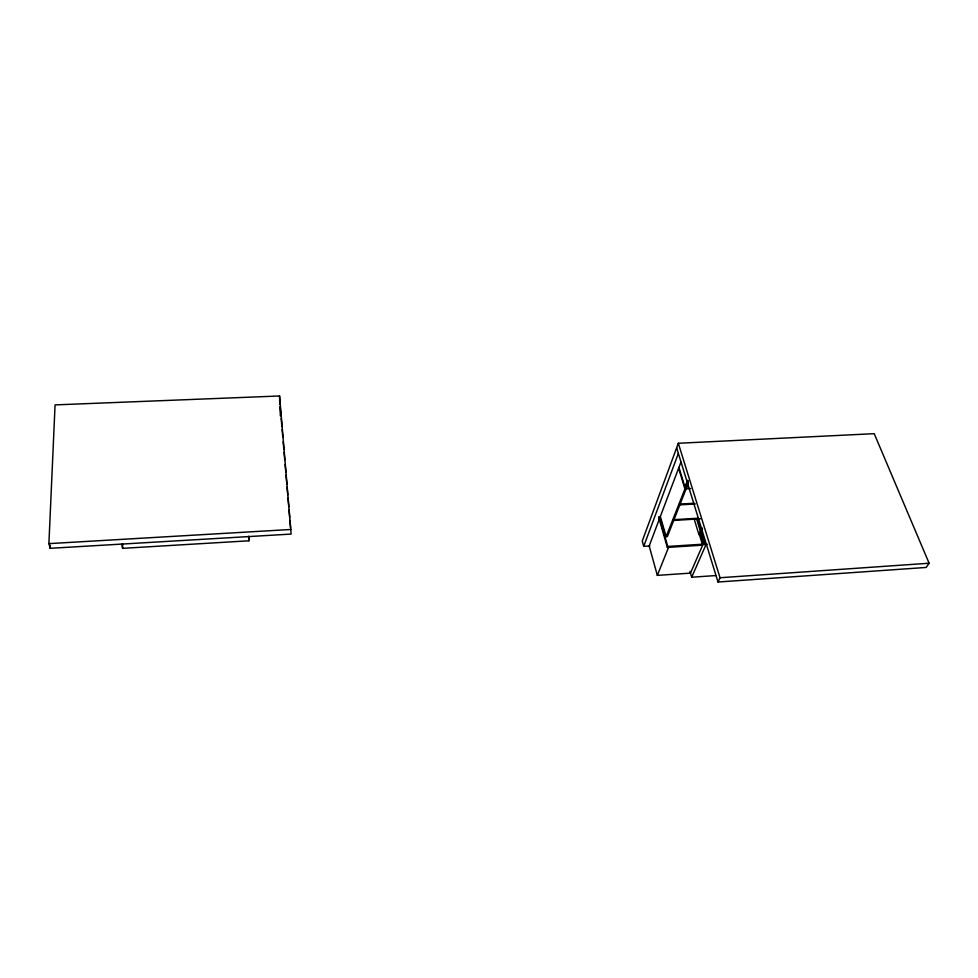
<?xml version="1.0" encoding="UTF-8"?>
<svg xmlns="http://www.w3.org/2000/svg" width="978" height="978" viewBox="0 0 978 978"><rect width="100%" height="100%" fill="white"/><g stroke="black" fill="none" stroke-linecap="round" stroke-linejoin="round"><path stroke-width="1.47" d="M248.901 540.797L248.62 536.421L248.901 540.797L122.617 548.34L122.641 543.866M48.9 543.634L55.074 404.892L279.574 395.98L291.126 534.074L50.184 548.316L48.9 543.634L291.077 529.465M50.184 548.316L50.318 545.272M676.642 447.863L718.011 582.02L926.166 567.448L929.1 563.23L874.222 433.67L678.329 443.279L642.253 541.017L643.707 546.335L649.771 545.944M643.707 546.335L678.353 453.413M659.429 518.902L649.184 545.981L657.338 575.382L690.456 573.12L703.096 544.171L699.625 532.863M680.969 462.019L660.346 516.482L666.152 536.641L667.375 536.567L687.803 484.562M684.612 487.802L687.546 480.332M666.152 536.641L688.157 480.699M688.035 482.081L686.128 488.817M686.336 487.46L687.937 483.389M667.338 547.435L667.73 546.445L659.148 516.555L658.769 517.545L667.338 547.435L702.669 545.149L699.637 535.259M657.338 575.382L668.561 547.35M702.534 528.902L700.138 534.514L698.928 534.587L701.923 527.582M707.51 544.33L704.478 544.526L704.906 543.536L697.51 519.477M715.749 575.565L691.678 577.228L706.104 544.416M718.011 582.02L720.028 577.741L678.329 443.279M720.028 577.741L929.1 563.23M667.73 546.445L703.096 544.171M673.304 519.709L698.072 518.206M673.011 520.467L700.456 518.817M694.233 503.254L679.441 504.122L679.135 504.905L695.395 503.963M690.664 488.56L684.942 488.866L678.622 468.23M696.654 519.061L704.478 544.526M678.94 467.398L684.942 486.983M694.111 518.841L698.928 534.587M689.967 571.433L691.678 577.228M660.786 520.32L664.881 534.55M121.749 543.902L122.617 548.34M279.684 400.858L279.94 403.89M280.148 406.371L280.93 415.405M281.187 418.413L281.884 426.591M282.153 429.623L282.801 437.19M283.192 441.726L283.84 449.293M284.097 452.325L284.757 459.892M285.148 464.44L285.796 472.007M286.053 475.027L286.835 484.11M287.092 487.142L287.74 494.709M288.009 497.741L288.791 506.824M289.048 509.856L289.696 517.423M289.953 520.443L290.613 528.01M280.185 407.887L280.344 415.87M279.574 395.98L279.745 403.902"/></g></svg>
